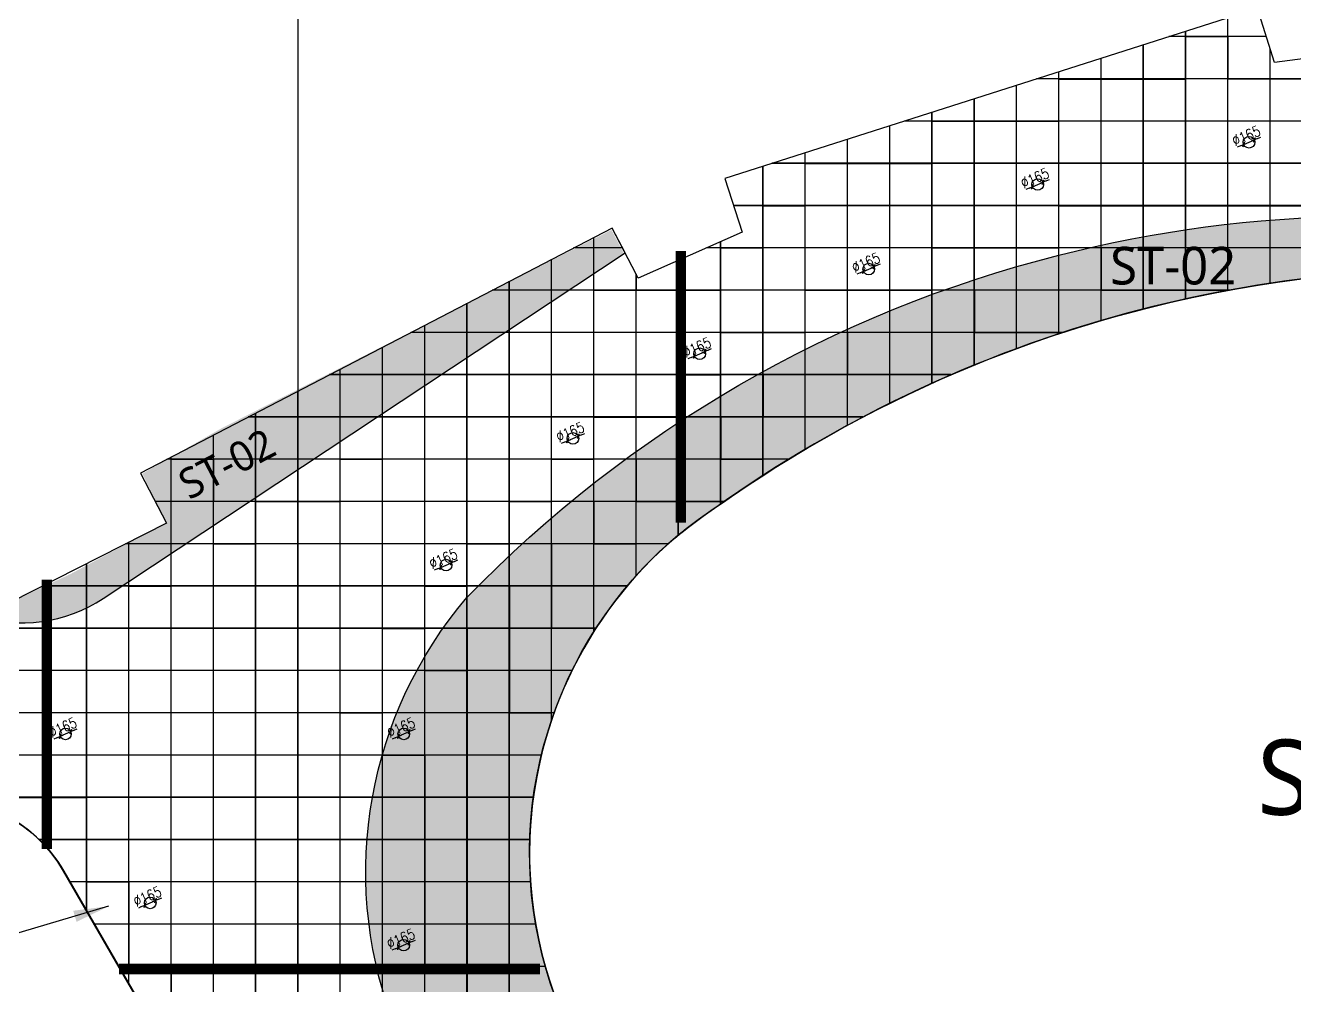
# Model space of a CAD drawing. Header units: millimetres. Extents: x -1989 to 265952, y -5690 to 142265.
# Drawn here: x 135781 to 153798, y 27457 to 41088 of the extents above; entities that cross this region are included whole.
import ezdxf
from ezdxf.enums import TextEntityAlignment as Align
from ezdxf.lldxf.tags import DXFTag

# ---------------------------------------------------------------- set-up
doc = ezdxf.new("R2010")
doc.units = ezdxf.units.MM
for name, color, linetype in [('d地面疏散指示开孔165mm', 91, 'Continuous'), ('F-地材填充', 8, 'Continuous'), ('F-地材造型线', 150, 'Continuous'), ('ST-01水刀', 111, 'Continuous'), ('ST-02整砖', 22, 'Continuous'), ('ST-02算量', 222, 'Continuous'), ('ST-12算量', 21, 'Continuous'), ('现场实际间隔柱定位', 6, 'Continuous')]:
    doc.layers.add(name, color=color, linetype=linetype)
doc.layers.add('灯柱定位线', color=141, linetype='Continuous', lineweight=25)
doc.styles.get("Standard").update_dxf_attribs({"font": 'arial.ttf'})
doc.styles.add('YQ_DIM', font='romancs.shx', dxfattribs={"width": 0.8, "bigfont": '@by-01-hztxt.shx'})
doc.styles.add('黑体', font='Microsoft YaHei.ttf')
tags = doc.linetypes.add('EXP JT_LINE', pattern='A,0.5,-0.2,["EXP JT",Standard,S=0.12,R=0,X=-0.1,Y=-0.05],-0.5', length=1.199999999999999).pattern_tags.tags
tags[6] = DXFTag(74, 10)
doc.dimstyles.new('yq100', dxfattribs={"dimscale": 50, "dimtxt": 3, "dimasz": 1, "dimexe": 1.5, "dimexo": 3, "dimgap": 0.5, "dimtad": 1, "dimdec": 0, "dimrnd": 5, "dimdsep": 46, "dimtxsty": 'YQ_DIM', "dimblk": 'YQTICK', "dimcen": 0, "dimclrd": 256, "dimclre": 256, "dimclrt": 7, "dimadec": 1, "dimazin": 2, "dimtfac": 1, "dimtdec": 0, "dimtix": 1, "dimtmove": 2, "dimatfit": 2, "dimfxl": 1, "dimtolj": 1, "dimtzin": 0, "dimarcsym": 0})
doc.dimstyles.new('yq50', dxfattribs={"dimscale": 50, "dimtxt": 3, "dimasz": 1, "dimexe": 1.5, "dimexo": 3, "dimgap": 0.5, "dimtad": 1, "dimdec": 0, "dimdsep": 46, "dimtxsty": 'YQ_DIM', "dimblk": 'YQTICK', "dimcen": 0, "dimclrd": 256, "dimclre": 256, "dimclrt": 7, "dimadec": 1, "dimazin": 2, "dimtfac": 1, "dimtdec": 4, "dimtix": 1, "dimtmove": 2, "dimatfit": 2, "dimfxl": 1, "dimtolj": 1, "dimtzin": 0, "dimarcsym": 0})

# ---------------------------------------------------------------- blocks, each defined once
blk = doc.blocks.new('AWERAWE')
at = {"layer": 'F-地材填充', "color": 8, "linetype": 'Continuous'}
for p, q in [((57332.72795788614, 421445.9568242541), (57332.72795788614, 425314.6261836816)), ((57334.72795788613, 421443.9568242541), (57334.72795788613, 425312.6261836816)), ((57878.16359496683, 425047.8774516658), (56497.58691711694, 425047.8774516658)), ((57880.16359496683, 425045.8774516657), (56499.58691711693, 425045.8774516657)), ((56732.72795788613, 421324.465771892), (56732.72795788613, 425122.9828187931)), ((56734.72795788613, 421322.465771892), (56734.72795788613, 425120.9828187931)), ((56132.72795788613, 421181.7775899954), (56132.72795788613, 424931.3394539046)), ((56134.72795788613, 421179.7775899955), (56134.72795788613, 424929.3394539047)), ((57932.72795788613, 421546.6791518313), (57932.72795788613, 424877.3675037201)), ((57934.72795788614, 421544.6791518313), (57934.72795788614, 424875.3675037201)), ((55532.72795788613, 421017.3739276378), (55532.72795788613, 424739.6960890163)), ((55534.72795788613, 421015.3739276378), (55534.72795788613, 424737.6960890163)), ((54932.72795788613, 420830.6363466408), (54932.72795788613, 424548.0527241277)), ((54934.72795788613, 420828.6363466409), (54934.72795788613, 424546.0527241277)), ((54332.72795788613, 420620.8335328564), (54332.72795788613, 424356.4093592392)), ((54334.72795788613, 420618.8335328563), (54334.72795788613, 424354.4093592393)), ((67075.88791948195, 424447.8774516658), (54619.09767117028, 424447.8774516658)), ((67077.88791948195, 424445.8774516658), (54621.09767117028, 424445.8774516658)), ((53732.72795788613, 420387.106312029), (53732.72795788613, 424164.7659943509)), ((53734.72795788613, 420385.106312029), (53734.72795788613, 424162.7659943508)), ((53132.72795788614, 420128.4447584447), (53132.72795788614, 423973.1226294624)), ((53134.72795788613, 420126.4447584446), (53134.72795788613, 423971.1226294624)), ((52532.72795788613, 419843.6637658795), (52532.72795788613, 423781.4792645739)), ((52534.72795788614, 419841.6637658795), (52534.72795788614, 423779.4792645739)), ((67358.75232917769, 423847.8774516658), (52740.60842522362, 423847.8774516658)), ((67360.75232917769, 423845.8774516658), (52742.60842522362, 423845.8774516658)), ((51932.72795788614, 419531.3703657164), (51932.72795788614, 423589.8358996855)), ((51934.72795788613, 419529.3703657164), (51934.72795788613, 423587.8358996854)), ((51332.72795788613, 419189.9205224413), (51332.72795788613, 423398.1925347969)), ((70384.56349055294, 423247.8774516658), (50862.11917927697, 423247.8774516658)), ((70386.56349055294, 423245.8774516658), (50864.11917927697, 423245.8774516658)), ((51334.72795788613, 419187.9205224413), (51334.72795788613, 423396.1925347969)), ((50732.72795788613, 418817.3629479299), (50732.72795788613, 423206.5491699085)), ((50734.72795788613, 418815.3629479299), (50734.72795788613, 423204.5491699085)), ((71583.5200122921, 422647.8774516658), (50315.76294019827, 422647.8774516658)), ((71585.5200122921, 422645.8774516658), (50317.76294019826, 422645.8774516658)), ((48332.72795788613, 416605.0521611135), (48332.72795788613, 422196.659521539)), ((48334.72795788614, 416603.0521611136), (48334.72795788614, 422194.6595215391)), ((50132.72795788613, 418414.0174864409), (50132.72795788613, 422136.2206430665)), ((48737.6983754086, 422047.8774516658), (48046.33272721304, 422047.8774516658)), ((48739.69837540859, 422045.8774516658), (48048.33272721304, 422045.8774516658)), ((72782.47653403124, 422047.8774516658), (49932.12913229966, 422047.8774516658)), ((72784.47653403124, 422045.8774516658), (49934.12913229976, 422045.8774516658)), ((50134.72795788613, 418412.0174864409), (50134.72795788613, 422134.2206430665)), ((47732.72795788614, 415351.0371432738), (47732.72795788614, 421884.9600504475)), ((47734.72795788613, 415349.0371432738), (47734.72795788613, 421882.9600504474)), ((49532.72795788613, 417974.0405594827), (49532.72795788613, 421871.9822324703)), ((49534.72795788613, 417972.0405594827), (49534.72795788613, 421869.9822324704)), ((48932.72795788613, 417396.0636913246), (48932.72795788613, 421672.4670518843)), ((48934.72795788613, 417394.0636913246), (48934.72795788613, 421670.4670518843)), ((57343.12260124821, 421447.8774516658), (46891.37407829649, 421447.8774516658)), ((57345.1226012482, 421445.8774516658), (46893.3740782965, 421445.8774516658)), ((47132.72795788613, 404089.8864716464), (47132.72795788613, 421573.2605793558)), ((47134.72795788614, 404087.8864716464), (47134.72795788614, 421571.2605793558)), ((46532.72795788613, 403827.7914661216), (46532.72795788613, 421261.5611082641)), ((46534.72795788613, 403825.7914661216), (46534.72795788613, 421259.5611082641)), ((45932.72795788613, 403013.5804762768), (45932.72795788613, 420949.8616371725)), ((45934.72795788613, 403011.5804762768), (45934.72795788613, 420947.8616371725)), ((54985.20404453704, 420847.8774516659), (45736.41542937995, 420847.8774516659)), ((54987.20404453704, 420845.8774516659), (45738.41542937995, 420845.8774516659)), ((45332.72795788613, 403004.7328768856), (45332.72795788613, 420638.1621660809)), ((45334.72795788613, 403002.7328768856), (45334.72795788613, 420636.1621660809)), ((53402.4462720725, 420247.8774516658), (44581.45678046339, 420247.8774516658)), ((53404.44627207251, 420245.8774516658), (44583.4567804634, 420245.8774516658)), ((44732.72795788613, 402995.8852774944), (44732.72795788613, 420326.4626949893)), ((44734.72795788613, 402993.8852774944), (44734.72795788613, 420324.4626949893)), ((44132.72795788613, 402987.0376781031), (44132.72795788613, 420014.7632238976)), ((44134.72795788613, 402985.037678103), (44134.72795788613, 420012.7632238976)), ((52150.27356213497, 419647.8774516658), (43426.49813154685, 419647.8774516658)), ((52152.27356213498, 419645.8774516658), (43428.49813154685, 419645.8774516658)), ((43532.72795788613, 402978.1900787118), (43532.72795788613, 419703.063752806)), ((43534.72795788613, 402976.1900787118), (43534.72795788613, 419701.063752806)), ((42932.72795788613, 402969.3424793205), (42932.72795788613, 419391.3642817143)), ((42934.72795788614, 402967.3424793205), (42934.72795788614, 419389.3642817143)), ((42332.72795788614, 410555.8519070192), (42332.72795788614, 419079.6648106227)), ((42334.72795788613, 410553.8519070193), (42334.72795788613, 419077.6648106226)), ((51097.80903361005, 419047.8774516658), (42271.53948263031, 419047.8774516658)), ((51099.80903361004, 419045.8774516658), (42273.5394826303, 419045.8774516658)), ((50184.63641127387, 418447.8774516658), (42105.35107811314, 418447.8774516658)), ((50186.63641127386, 418445.8774516659), (42107.35107811314, 418445.8774516659)), ((49386.63090411385, 417847.8774516658), (41684.82151328642, 417847.8774516658)), ((49388.63090411386, 417845.8774516658), (41686.82151328642, 417845.8774516658)), ((41732.72795788613, 411595.0823915603), (41732.72795788613, 417872.2584100781)), ((41734.72795788613, 411593.0823915602), (41734.72795788613, 417870.2584100782)), ((41132.72795788613, 412634.3128761013), (41132.72795788613, 417566.9012672211)), ((41134.72795788613, 412632.3128761013), (41134.72795788613, 417564.9012672211)), ((48803.63985423207, 417247.8774516657), (40505.87414486503, 417247.8774516657)), ((48805.63985423206, 417245.8774516658), (40507.87414486504, 417245.8774516658)), ((40532.72795788613, 413571.8457835885), (40532.72795788613, 417261.5441243641)), ((40534.72795788613, 413569.8457835885), (40534.72795788613, 417259.5441243641)), ((48360.10934166355, 416647.8774516658), (33166.85901084528, 416647.8774516658)), ((48362.10934166356, 416645.8774516658), (33168.85901084528, 416645.8774516658)), ((48020.83055806753, 416047.8774516658), (23358.77696497699, 416047.8774516658)), ((48022.83055806753, 416045.8774516658), (23360.77696497699, 416045.8774516658)), ((47766.62436168374, 415447.8774516658), (-17049.7851224067, 415447.8774516658)), ((47768.62436168373, 415445.8774516657), (-17047.7851224067, 415445.8774516657)), ((47586.14256898344, 414847.8774516658), (-7861.44245661205, 414847.8774516658)), ((47588.14256898344, 414845.8774516658), (-7859.44245661205, 414845.8774516658)), ((47472.54161439597, 414247.8774516658), (-4242.650197057916, 414247.8774516658)), ((47474.54161439597, 414245.8774516658), (-4240.650197057916, 414245.8774516658)), ((47421.94837661083, 413647.8774516658), (40458.81696780328, 413647.8774516658)), ((47423.94837661083, 413645.8774516658), (40460.81696780327, 413645.8774516658)), ((47432.73514426153, 413047.8774516658), (40893.9563388566, 413047.8774516658)), ((47434.73514426153, 413045.8774516658), (40895.9563388566, 413045.8774516658)), ((47505.24415582464, 412447.8774516658), (41240.36650037047, 412447.8774516658)), ((47507.24415582465, 412445.8774516658), (41242.36650037047, 412445.8774516658)), ((47641.84411411723, 411847.8774516658), (41586.77666188434, 411847.8774516658)), ((47643.84411411723, 411845.8774516658), (41588.77666188433, 411845.8774516658))]:
    blk.add_line(p, q, dxfattribs=at)
blk = doc.blocks.new('YQTICK')
blk.add_line((-1, 1e-16), (1, 1e-16))
at = {"const_width": 0.4}
blk.add_lwpolyline([(0.5303300858899105, 0.5303300858899106), (-0.5303300858899106, -0.5303300858899105)], dxfattribs=at)
blk = doc.blocks.new('*D317')
at = {"layer": 'DEFPOINTS', "color": 0, "transparency": 16777216}
for p in [(136274.9264775035, 30996.55654911953), (136426.3479545136, 31062.10451857792)]:
    blk.add_point(p, dxfattribs=at)
at = {"layer": 'd地面疏散指示开孔165mm', "lineweight": -2, "transparency": 16777216}
for p, q in [((136274.9264775035, 30996.55654911953), (136426.3479545136, 31062.10451857792)), ((136472.2332505773, 31081.9675396259), (136518.1185466409, 31101.83056067387)), ((136229.0411814399, 30976.69352807155), (136183.1558853762, 30956.83050702358))]:
    blk.add_line(p, q, dxfattribs=at)
at = {"layer": 'd地面疏散指示开孔165mm', "lineweight": -2, "transparency": 16777216, "xscale": 50, "yscale": 50, "zscale": 50}
for p, rotation in [((136274.9264775035, 30996.55654911953), 23.40702549851133), ((136426.3479545136, 31062.10451857792), 203.4070254985113)]:
    blk.add_blockref('YQTICK', p, dxfattribs=dict(at, rotation=rotation))
at = {"layer": 'd地面疏散指示开孔165mm', "color": 7, "transparency": 16777216, "insert": (136310.9111739126, 31121.101125976), "char_height": 150, "attachment_point": 5, "rotation": 23.407025498511324, "style": 'YQ_DIM'}
blk.add_mtext('\\A1;∅165', dxfattribs=at)
blk = doc.blocks.new('*D318')
at = {"layer": 'DEFPOINTS', "color": 0, "transparency": 16777216}
for p in [(141076.9264775038, 30996.55654911953), (141228.3479545136, 31062.10451857803)]:
    blk.add_point(p, dxfattribs=at)
at = {"layer": 'd地面疏散指示开孔165mm', "lineweight": -2, "transparency": 16777216}
for p, q in [((141076.9264775038, 30996.55654911953), (141228.3479545136, 31062.10451857803)), ((141274.2332505772, 31081.96753962608), (141320.1185466408, 31101.83056067414)), ((141031.0411814402, 30976.69352807148), (140985.1558853766, 30956.83050702342))]:
    blk.add_line(p, q, dxfattribs=at)
at = {"layer": 'd地面疏散指示开孔165mm', "lineweight": -2, "transparency": 16777216, "xscale": 50, "yscale": 50, "zscale": 50}
for p, rotation in [((141076.9264775038, 30996.55654911953), 23.40702549860006), ((141228.3479545136, 31062.10451857803), 203.4070254986001)]:
    blk.add_blockref('YQTICK', p, dxfattribs=dict(at, rotation=rotation))
at = {"layer": 'd地面疏散指示开孔165mm', "color": 7, "transparency": 16777216, "insert": (141112.9111739126, 31121.10112597598), "char_height": 150, "attachment_point": 5, "rotation": 23.407025498600078, "style": 'YQ_DIM'}
blk.add_mtext('\\A1;∅165', dxfattribs=at)
blk = doc.blocks.new('*D319')
at = {"layer": 'DEFPOINTS', "color": 0, "transparency": 16777216}
for p in [(141676.9264775038, 33393.65030683177), (141828.3479545136, 33459.19827629035)]:
    blk.add_point(p, dxfattribs=at)
at = {"layer": 'd地面疏散指示开孔165mm', "lineweight": -2, "transparency": 16777216}
for p, q in [((141631.0411814402, 33373.78728578371), (141585.1558853766, 33353.92426473565)), ((141676.9264775038, 33393.65030683177), (141828.3479545136, 33459.19827629035)), ((141874.2332505772, 33479.06129733841), (141920.1185466408, 33498.92431838648))]:
    blk.add_line(p, q, dxfattribs=at)
at = {"layer": 'd地面疏散指示开孔165mm', "lineweight": -2, "transparency": 16777216, "xscale": 50, "yscale": 50, "zscale": 50}
for p, rotation in [((141828.3479545136, 33459.19827629035), 203.4070254986175), ((141676.9264775038, 33393.65030683177), 23.40702549861748)]:
    blk.add_blockref('YQTICK', p, dxfattribs=dict(at, rotation=rotation))
at = {"layer": 'd地面疏散指示开孔165mm', "color": 7, "transparency": 16777216, "insert": (141712.9111739126, 33518.19488368825), "char_height": 150, "attachment_point": 5, "rotation": 23.407025498617482, "style": 'YQ_DIM'}
blk.add_mtext('\\A1;∅165', dxfattribs=at)
blk = doc.blocks.new('*D320')
at = {"layer": 'DEFPOINTS', "color": 0, "transparency": 16777216}
for p in [(143477.9264775032, 35191.65030683167), (143629.3479545136, 35257.19827629022)]:
    blk.add_point(p, dxfattribs=at)
at = {"layer": 'd地面疏散指示开孔165mm', "lineweight": -2, "transparency": 16777216}
for p, q in [((143432.0411814396, 35171.78728578368), (143386.155885376, 35151.92426473569)), ((143477.9264775032, 35191.65030683167), (143629.3479545136, 35257.19827629022)), ((143675.2332505772, 35277.06129733821), (143721.1185466409, 35296.9243183862))]:
    blk.add_line(p, q, dxfattribs=at)
at = {"layer": 'd地面疏散指示开孔165mm', "lineweight": -2, "transparency": 16777216, "xscale": 50, "yscale": 50, "zscale": 50}
for p, rotation in [((143477.9264775032, 35191.65030683167), 23.4070254985262), ((143629.3479545136, 35257.19827629022), 203.4070254985262)]:
    blk.add_blockref('YQTICK', p, dxfattribs=dict(at, rotation=rotation))
at = {"layer": 'd地面疏散指示开孔165mm', "color": 7, "transparency": 16777216, "insert": (143513.9111739125, 35316.19488368821), "char_height": 150, "attachment_point": 5, "rotation": 23.407025498526185, "style": 'YQ_DIM'}
blk.add_mtext('\\A1;∅165', dxfattribs=at)
blk = doc.blocks.new('*D321')
at = {"layer": 'DEFPOINTS', "color": 0, "transparency": 16777216}
for p in [(145428.3479545135, 36459.19827629026), (145276.9264775036, 36393.65030683181)]:
    blk.add_point(p, dxfattribs=at)
at = {"layer": 'd地面疏散指示开孔165mm', "lineweight": -2, "transparency": 16777216}
for p, q in [((145276.9264775036, 36393.65030683181), (145428.3479545135, 36459.19827629026)), ((145474.2332505771, 36479.06129733828), (145520.1185466407, 36498.9243183863)), ((145231.0411814399, 36373.78728578379), (145185.1558853763, 36353.92426473578))]:
    blk.add_line(p, q, dxfattribs=at)
at = {"layer": 'd地面疏散指示开孔165mm', "lineweight": -2, "transparency": 16777216, "xscale": 50, "yscale": 50, "zscale": 50}
for p, rotation in [((145276.9264775036, 36393.65030683181), 23.40702549856089), ((145428.3479545135, 36459.19827629026), 203.4070254985609)]:
    blk.add_blockref('YQTICK', p, dxfattribs=dict(at, rotation=rotation))
at = {"layer": 'd地面疏散指示开孔165mm', "color": 7, "transparency": 16777216, "insert": (145312.9111739125, 36518.19488368827), "char_height": 150, "attachment_point": 5, "rotation": 23.407025498560888, "style": 'YQ_DIM'}
blk.add_mtext('\\A1;∅165', dxfattribs=at)
blk = doc.blocks.new('*D322')
at = {"layer": 'DEFPOINTS', "color": 0, "transparency": 16777216}
for p in [(147828.3479545136, 37662.10451857812), (147676.9264775038, 37596.5565491194)]:
    blk.add_point(p, dxfattribs=at)
at = {"layer": 'd地面疏散指示开孔165mm', "lineweight": -2, "transparency": 16777216}
for p, q in [((147676.9264775038, 37596.5565491194), (147828.3479545136, 37662.10451857812)), ((147874.2332505771, 37681.96753962623), (147920.1185466407, 37701.83056067433)), ((147631.0411814402, 37576.6935280713), (147585.1558853766, 37556.83050702319))]:
    blk.add_line(p, q, dxfattribs=at)
at = {"layer": 'd地面疏散指示开孔165mm', "lineweight": -2, "transparency": 16777216, "xscale": 50, "yscale": 50, "zscale": 50}
for p, rotation in [((147828.3479545136, 37662.10451857812), 203.4070254986685), ((147676.9264775038, 37596.5565491194), 23.40702549866849)]:
    blk.add_blockref('YQTICK', p, dxfattribs=dict(at, rotation=rotation))
at = {"layer": 'd地面疏散指示开孔165mm', "color": 7, "transparency": 16777216, "insert": (147712.9111739125, 37721.10112597591), "char_height": 150, "attachment_point": 5, "rotation": 23.40702549866847, "style": 'YQ_DIM'}
blk.add_mtext('\\A1;∅165', dxfattribs=at)
blk = doc.blocks.new('*D323')
at = {"layer": 'DEFPOINTS', "color": 0, "transparency": 16777216}
for p in [(150074.9264775033, 38796.55654911949), (150226.3479545137, 38862.10451857788)]:
    blk.add_point(p, dxfattribs=at)
at = {"layer": 'd地面疏散指示开孔165mm', "lineweight": -2, "transparency": 16777216}
for p, q in [((150029.0411814397, 38776.69352807154), (149983.155885376, 38756.83050702358)), ((150074.9264775033, 38796.55654911949), (150226.3479545137, 38862.10451857788)), ((150272.2332505773, 38881.96753962584), (150318.118546641, 38901.83056067379))]:
    blk.add_line(p, q, dxfattribs=at)
at = {"layer": 'd地面疏散指示开孔165mm', "lineweight": -2, "transparency": 16777216, "xscale": 50, "yscale": 50, "zscale": 50}
for p, rotation in [((150074.9264775033, 38796.55654911949), 23.40702549848151), ((150226.3479545137, 38862.10451857788), 203.4070254984815)]:
    blk.add_blockref('YQTICK', p, dxfattribs=dict(at, rotation=rotation))
at = {"layer": 'd地面疏散指示开孔165mm', "color": 7, "transparency": 16777216, "insert": (150110.9111739126, 38921.10112597599), "char_height": 150, "attachment_point": 5, "rotation": 23.407025498481506, "style": 'YQ_DIM'}
blk.add_mtext('\\A1;∅165', dxfattribs=at)
blk = doc.blocks.new('*D324')
at = {"layer": 'DEFPOINTS', "color": 0, "transparency": 16777216}
for p in [(153226.3479545135, 39462.10451857808), (153074.9264775034, 39396.55654911931)]:
    blk.add_point(p, dxfattribs=at)
at = {"layer": 'd地面疏散指示开孔165mm', "lineweight": -2, "transparency": 16777216}
for p, q in [((153074.9264775034, 39396.55654911931), (153226.3479545135, 39462.10451857808)), ((153272.2332505772, 39481.96753962615), (153318.1185466408, 39501.83056067422)), ((153029.0411814399, 39376.69352807123), (152983.1558853763, 39356.83050702317))]:
    blk.add_line(p, q, dxfattribs=at)
at = {"layer": 'd地面疏散指示开孔165mm', "lineweight": -2, "transparency": 16777216, "xscale": 50, "yscale": 50, "zscale": 50}
for p, rotation in [((153226.3479545135, 39462.10451857808), 203.4070254986296), ((153074.9264775034, 39396.55654911931), 23.40702549862955)]:
    blk.add_blockref('YQTICK', p, dxfattribs=dict(at, rotation=rotation))
at = {"layer": 'd地面疏散指示开孔165mm', "color": 7, "transparency": 16777216, "insert": (153110.9111739124, 39521.10112597588), "char_height": 150, "attachment_point": 5, "rotation": 23.407025498629594, "style": 'YQ_DIM'}
blk.add_mtext('\\A1;∅165', dxfattribs=at)
blk = doc.blocks.new('*D352')
at = {"layer": 'DEFPOINTS', "color": 0, "transparency": 16777216}
for p in [(137628.3479545135, 28664.1045185781), (137476.9264775039, 28598.55654911947)]:
    blk.add_point(p, dxfattribs=at)
at = {"layer": 'd地面疏散指示开孔165mm', "lineweight": -2, "transparency": 16777216}
for p, q in [((137476.9264775039, 28598.55654911947), (137628.3479545135, 28664.1045185781)), ((137674.2332505771, 28683.9675396262), (137720.1185466407, 28703.83056067429)), ((137431.0411814403, 28578.69352807138), (137385.1558853767, 28558.83050702329))]:
    blk.add_line(p, q, dxfattribs=at)
at = {"layer": 'd地面疏散指示开孔165mm', "lineweight": -2, "transparency": 16777216, "xscale": 50, "yscale": 50, "zscale": 50}
for p, rotation in [((137476.9264775039, 28598.55654911947), 23.4070254986521), ((137628.3479545135, 28664.1045185781), 203.4070254986521)]:
    blk.add_blockref('YQTICK', p, dxfattribs=dict(at, rotation=rotation))
at = {"layer": 'd地面疏散指示开孔165mm', "color": 7, "transparency": 16777216, "insert": (137512.9111739125, 28723.10112597596), "char_height": 150, "attachment_point": 5, "rotation": 23.407025498652082, "style": 'YQ_DIM'}
blk.add_mtext('\\A1;∅165', dxfattribs=at)
blk = doc.blocks.new('*D353')
at = {"layer": 'DEFPOINTS', "color": 0, "transparency": 16777216}
for p in [(141074.9264775038, 27998.55654911954), (141226.3479545136, 28064.10451857803)]:
    blk.add_point(p, dxfattribs=at)
at = {"layer": 'd地面疏散指示开孔165mm', "lineweight": -2, "transparency": 16777216}
for p, q in [((141029.0411814402, 27978.6935280715), (140983.1558853766, 27958.83050702345)), ((141074.9264775038, 27998.55654911954), (141226.3479545136, 28064.10451857803)), ((141272.2332505772, 28083.96753962608), (141318.1185466408, 28103.83056067413))]:
    blk.add_line(p, q, dxfattribs=at)
at = {"layer": 'd地面疏散指示开孔165mm', "lineweight": -2, "transparency": 16777216, "xscale": 50, "yscale": 50, "zscale": 50}
for p, rotation in [((141226.3479545136, 28064.10451857803), 203.4070254985954), ((141074.9264775038, 27998.55654911954), 23.40702549859542)]:
    blk.add_blockref('YQTICK', p, dxfattribs=dict(at, rotation=rotation))
at = {"layer": 'd地面疏散指示开孔165mm', "color": 7, "transparency": 16777216, "insert": (141110.9111739126, 28123.10112597599), "char_height": 150, "attachment_point": 5, "rotation": 23.4070254985954, "style": 'YQ_DIM'}
blk.add_mtext('\\A1;∅165', dxfattribs=at)

msp = doc.modelspace()

# ---------------------------------------------------------------- hatches: boundary and pattern name
at = {"layer": 'F-地材填充'}
h = msp.add_hatch(dxfattribs=at)
h.set_pattern_fill('DOTS', color=8, scale=100, angle=90)
h.set_pattern_definition([(90, (485915.719726742, 389097.124641923), (-158.75, 79.37500000000001), [0, -158.75])])
edge = h.paths.add_edge_path()
edge.add_arc((135728.4395836488, 34713.90159291475), 2108.799126098769, 204.3285786641646, 300.7657741285092)
edge.add_line((136807.1529053258, 32901.88301578272), (144275.130645777, 37852.38544695414))
edge.add_line((144275.130645777, 37852.38544695414), (144101.1458553303, 38184.19433732695))
edge.add_line((144101.1458553303, 38184.19433732695), (138552.8971461029, 35362.07990673502))
edge.add_line((138552.8971461029, 35362.07990673502), (137441.0851359222, 34724.29866452169))
edge.add_line((137441.0851359222, 34724.29866452169), (137782.7512189307, 34023.25848796682))
edge.add_line((137782.7512189307, 34023.25848796682), (137737.9616145602, 34000.21587366666))
edge.add_line((137737.9616145602, 34000.21587366666), (136903.2435178697, 33558.15112328666))
edge.add_line((136903.2435178697, 33558.15112328666), (136429.8071006589, 33303.82077736492))
edge.add_line((136429.8071006589, 33303.82077736492), (135576.3399056586, 32900.10482538669))
edge.add_line((135576.3399056586, 32900.10482538669), (135526.1445901352, 32972.03875330926))
edge.add_line((135526.1445901352, 32972.03875330926), (135475.9492746118, 33043.97268123183))
edge.add_line((135475.9492746118, 33043.97268123183), (135637.9400978196, 33167.89582457402))
edge.add_line((135637.9400978196, 33167.89582457402), (134851.6372160085, 34213.18120456202))
edge.add_line((134851.6372160085, 34213.18120456202), (134851.6372160085, 34331.12851585137))
edge.add_line((134851.6372160085, 34331.12851585137), (134764.7220840882, 34331.12851585137))
edge.add_arc((130286.2545059503, 31121.45546893671), 5509.870499070059, 35.62879153486522, 38.1606320319296)
edge.add_line((134618.5643884214, 34525.8297137527), (134252.557769, 34525.8297137527))
edge.add_arc((145606.1714200004, 34810.26720767678), 11357.1760409062, 179.3908603875615, 181.4351078165847, ccw=False)
edge.add_arc((134100.8673542567, 433804.1152454394), 398873.1343316621, 269.9330030309018, 270.0213699160488, ccw=False)
edge.add_line((133634.4580446665, 34931.25360413903), (133634.8882677915, 35954.38584477073))
edge.add_line((133634.8882677915, 35954.38584477073), (133984.8856299081, 35954.38619432741))
edge.add_line((133984.8856299081, 35954.38619432741), (133984.8622413712, 37154.38619434767))
edge.add_line((133984.8622413712, 37154.38619434767), (133634.8878700309, 37154.38619434767))
edge.add_line((133634.8878700309, 37154.38619434767), (133634.8869864493, 38754.38671290808))
edge.add_line((133634.8869864493, 38754.38671290808), (133984.8869969099, 38754.38671290808))
edge.add_line((133984.8869969099, 38754.38671290808), (133984.8847461416, 39954.38671290808))
edge.add_line((133984.8847461416, 39954.38671290808), (133634.8869864493, 39954.38671290808))
edge.add_line((133634.8869864493, 39954.38671290808), (133604.955481361, 43192.58372819042))
edge.add_line((133604.955481361, 43192.58372819042), (132252.0620151148, 40009.84187292467))
edge.add_arc((134407.0984423355, 38993.64230908654), 2382.612758337553, 154.7539497679817, 201.8781718292322)
edge.add_line((132196.0855410242, 38105.79913237799), (133806.9062414946, 33845.14192003355))
h = msp.add_hatch(dxfattribs=at)
h.set_pattern_fill('DOTS', color=8, scale=100, angle=90)
h.set_pattern_definition([(360, (-4607207.746019857, 844270.0960145477), (79.37500000000004, 158.7499999999999), [0, -158.75])])
edge = h.paths.add_edge_path()
edge.add_line((162449.6372160086, 36730.33053384864), (162451.6372160086, 36518.60960794313))
edge.add_line((162451.6372160086, 36518.60960794313), (162368.1259833085, 36550.28039269967))
edge.add_arc((156161.0878685571, 19270.17034327329), 18361.08726296626, 430.2416454071174, 447.2199497233229)
edge.add_arc((156170.5703717364, 19393.07334394604), 18237.86932609619, 447.2309776297963, 466.3005577260544)
edge.add_arc((156211.9186592611, 19288.64683474405), 18349.7065647352, 106.332956657739, 127.4672926780649)
edge.add_arc((148829.0666485878, 29333.59255755963), 5891.309139167989, 129.9057221483686, 250.3878121144565)
edge.add_arc((148991.8704590877, 29824.30577302989), 6408.209623373335, 250.4892918329346, 266.9565447694282)
edge.add_arc((151064.7732298067, 63690.52982933217), 40337.64097902134, 266.5703221932316, 274.2435938777294)
edge.add_line((154049.6372160086, 23463.47591363642), (154049.6372165591, 23361.69844212491))
edge.add_line((154049.6372165591, 23361.69844212491), (153999.5435647195, 23349.14267666792))
edge.add_arc((148934.6658501041, 50884.82775009211), 27997.62380500894, 273.1059292904349, 280.42241046576606, ccw=False)
edge.add_arc((149274.0257327796, 49795.5506591303), 26893.01556288868, 262.2589437654261, 272.5097129339043, ccw=False)
edge.add_arc((146612.6914234846, 29070.14400221731), 5999.999999887354, 139.5090938253407, 260.78290530658535, ccw=False)
edge.add_arc((154780.9119422725, 20644.32293110379), 17717.55474248384, 104.1500613789652, 135.9364099290469, ccw=False)
edge.add_arc((154865.0941947757, 20554.81764880914), 17825.02384926246, 77.0765717013702, 104.34211047749821, ccw=False)
edge.add_arc((154871.577368286, 19972.85529836806), 18391.30140374549, 425.6665816868958, 437.50174333396325, ccw=False)

# ---------------------------------------------------------------- linework, layer by layer
at = {"layer": 'd地面疏散指示开孔165mm'}
for centre in [(153150.6372160086, 39429.33053384876), (150150.6372160086, 38829.33053384876), (147752.6372160086, 37629.33053384875), (145352.6372160085, 36426.42429156104), (143553.6372160086, 35224.42429156104), (141752.6372160086, 33426.42429156104), (136350.6372160086, 31029.33053384876), (141152.6372160086, 31029.33053384876), (137552.6372160086, 28631.33053384876), (141150.6372160086, 28031.33053384875)]:
    msp.add_circle(centre, 82.5, dxfattribs=at)
at = {"layer": 'F-地材造型线'}
for points in [[(133617.500153301, 43222.0957519392), (132252.067611331, 40009.84135429284, 0.197950650323053), (132196.0911372466, 38105.79861375902), (133762.5259739751, 33962.54301564969, 0.4812843287753121), (136886.2983895311, 32954.29019639656), (144292.6731088229, 37858.90996000337), (144109.7408497696, 38211.19721393878), (137414.1168209341, 34732.82643324466), (137782.8530788027, 34023.06242243291), (135576.3399056586, 32900.10482538669), (135475.9492746118, 33043.97268123183), (135637.9400978196, 33167.89582457402), (134849.6372160086, 34215.80531091613), (134851.6372160085, 34331.12851585515), (134764.7220840854, 34331.12851585515), (134618.5643884214, 34525.8297137527), (134252.5577689998, 34525.8297137527), (134252.5577689998, 34931.23689601899), (133631.884073808, 34931.23689601899), (133625.897791535, 43222.0957519392), (133617.500153301, 43222.0957519392)], [(162449.6372160086, 36730.33053384864), (162451.6372160086, 36518.60960794313), (162368.1259833085, 36550.28039269967, 0.0742176493522738), (157051.6372160086, 37609.64818038783, 0.0833992966350385), (151051.6372160086, 36897.82700982064, 0.0924782240546196), (145049.6372160086, 33852.82219737643, 0.5801583694025358), (146851.6372160086, 23784.06138705395, 0.0719758515705009), (148651.6372160086, 23425.13458314925, 0.0334934798761922), (154049.6372160086, 23463.47591363642), (154049.6372165591, 23361.69844212491), (153999.5435647195, 23349.14267666792, -0.0319350211675993), (150451.6372160086, 22928.33053384864, -0.0447572684585288), (145651.6372160086, 23147.61288714994, -0.5847849379691404), (142049.6372160086, 32966.10810604124, -0.1395903154895693), (150449.6372160086, 37824.30562313638, -0.1195328235537702), (158851.6372160086, 37928.33053384864, -0.0516865878900841), (162449.6372160086, 36730.33053384864, 1.839027828381196)]]:
    msp.add_lwpolyline(points, format="xyb", dxfattribs=at)
at = {"layer": 'F-地材造型线', "color": 1, "linetype": 'EXP JT_LINE', "ltscale": 1500, "const_width": 150}
for points in [[(145084.8960903069, 34030.13352625343), (145084.8960903069, 37884.0401002687)], [(136084.8960903067, 29394.11050003561), (136084.896090307, 33220.42668025909)], [(137109.7601054152, 27693.18313831524), (143086.5784619035, 27691.85704104489)]]:
    msp.add_lwpolyline(points, dxfattribs=at)
at = {"layer": 'ST-01水刀', "color": 241}
msp.add_line((139649.6372160088, 53902.78417648016), (139649.6372160088, -5689.841053661744), dxfattribs=at)
at = {"layer": 'ST-01水刀', "color": 111}
msp.add_lwpolyline([(154601.6647956039, 40702.21992295075), (153513.8747662378, 40563.33244598706), (153269.0471114896, 41328.40232737732), (145711.3494456732, 38914.43130822966), (145955.3731243393, 38150.43821467975), (144479.433893056, 37500.43848699521), (144449.6372160087, 37554.92013406698), (144451.6372160087, 37328.33053384864), (145649.6372160088, 37328.33053384864), (145651.6372160088, 37926.33053384864), (146249.6372160088, 37928.33053384864), (146249.6372160088, 38526.33053384864), (146851.6372160087, 38528.33053384864), (146849.6372160087, 39128.33053384864), (148651.6372160088, 39128.33053384864), (148651.6372160088, 39728.33053384864), (150449.6372160088, 39728.33053384864), (150451.6372160088, 40326.33053384864), (152249.6372160088, 40326.33053384864), (152251.6372160088, 40926.33053384863), (152849.6372160087, 40928.33053384864), (152851.6372160088, 40326.33053384864), (154649.6372160088, 40328.33053384863)], dxfattribs=at)
at = {"layer": 'ST-01水刀'}
msp.add_lwpolyline([(135449.6372160086, 30128.33053384864), (136649.6372160086, 30128.33053384864), (136649.6372160086, 28928.33053384864), (137249.6372160086, 28928.33053384864), (137249.6372160086, 27728.33053384864), (137849.6372160086, 27728.33053384864), (137849.6372160086, 26528.33053384864), (138449.6372160086, 26528.33053384864), (138449.6372160086, 22930.33053384864), (137249.6372160086, 22930.33053384864), (137249.6372160086, 22330.3305338487), (110851.6372160086, 22330.3305338487)], dxfattribs=at)
msp.add_lwpolyline([(121844.8558873197, 22554.01696329165, 0.0090719341904083), (135838.4439381767, 22825.40560958596, 0.0106717662081673), (136649.6372160086, 22873.22186458056, 0.5245414239411471), (138146.6796055311, 25928.33053384864, 0.0043851006632149), (137849.6372160086, 26438.30498920204), (136323.7270003701, 29082.72311209076, 0.3043565198205416), (134249.6372160086, 30101.40500103068)], format="xyb", dxfattribs=at)
at = {"layer": 'ST-02整砖'}
for points in [[(151051.6372160085, 37330.33053384864), (152849.6372160085, 37330.33053384864), (152849.6372160085, 37928.33053384864), (151051.6372160085, 37928.33053384864)], [(149251.6372160085, 36730.33053384864), (150449.6372160085, 36730.33053384864), (150449.6372160085, 37328.33053384864), (149251.6372160085, 37328.33053384864)], [(147451.6372160085, 36130.33053384864), (148649.6372160085, 36130.33053384864), (148649.6372160085, 36728.33053384864), (147451.6372160085, 36728.33053384864)], [(146251.6372160085, 35530.33053384864), (147449.6372160085, 35530.33053384864), (147449.6372160085, 36128.33053384864), (146251.6372160085, 36128.33053384864)], [(145651.6372160085, 34930.33053384864), (146249.6372160085, 34930.33053384864), (146249.6372160085, 35528.33053384864), (145651.6372160085, 35528.33053384864)], [(144451.6372160085, 34330.33053384864), (145649.6372160085, 34330.33053384864), (145649.6372160085, 34928.33053384864), (144451.6372160085, 34928.33053384864)], [(143851.6372160085, 33730.33053384864), (144449.6372160085, 33730.33053384864), (144449.6372160085, 34328.33053384864), (143851.6372160085, 34328.33053384864)], [(143251.6372160085, 32530.33053384864), (143849.6372160085, 32530.33053384864), (143849.6372160085, 33728.33053384864), (143251.6372160085, 33728.33053384864)], [(142651.6372160085, 31330.33053384864), (143249.6372160085, 31330.33053384864), (143249.6372160085, 33128.33053384864), (142651.6372160085, 33128.33053384864)], [(141449.6372160085, 27730.33053384864), (140851.6372160085, 27730.33053384864), (140851.6372160085, 30728.33053384864), (141449.6372160085, 30728.33053384864)]]:
    msp.add_lwpolyline(points, close=True, dxfattribs=at)
at = {"layer": 'ST-02整砖', "color": 22}
for points in [[(139051.6372160085, 34930.33053384864), (139051.6372160085, 35530.33053384864), (139649.6372160085, 35530.33053384864), (139649.6372160085, 34930.33053384864)], [(137851.6372160085, 34330.33053384864), (137851.6372160085, 34928.33053384864), (138451.6372160085, 34928.33053384864), (138451.6372160085, 34330.33053384864)], [(142051.6372160085, 32528.33053384864), (142051.6372160085, 25330.33053384864), (142649.6372160085, 25330.33053384864), (142649.6372160085, 32528.33053384864)], [(141451.6372160085, 26528.33053384864), (141451.6372160085, 31928.33053384864), (142049.6372160085, 31928.33053384864), (142049.6372160085, 26528.33053384864)]]:
    msp.add_lwpolyline(points, close=True, dxfattribs=at)
at = {"layer": 'ST-02算量', "color": 200}
for points in [[(140251.6372160086, 27130.33053384864), (140251.6372160086, 31328.33053384864), (140851.6372160086, 31328.33053384864), (140851.6372160089, 32528.33053384864), (141449.6372160086, 32528.33053384864), (141451.6372160086, 33128.33053384864), (142051.6372160086, 33128.33053384864), (142051.6372160086, 33728.33053384864), (142651.6372160086, 33728.33053384864), (142651.6372160086, 34328.33053384864), (143251.6372160086, 34328.33053384864), (143251.6372160086, 34928.33053384864), (143851.6372160086, 34928.33053384864), (143851.6372160086, 35528.33053384864), (145051.6372160086, 35528.33053384864), (145051.6372160086, 36128.33053384864), (145651.6372160086, 36128.33053384864), (145651.6372160086, 36728.33053384864), (146851.6372160086, 36728.33053384864), (146851.6372160086, 37328.33053384864), (148651.6372160086, 37328.33053384864), (148651.6372160086, 37928.33053384864), (150451.6372160086, 37928.33053384864), (150451.6372160086, 38528.33053384864), (158851.6372160086, 38525.42429156092)], [(133651.6372160088, 32530.33053384864), (136651.6372160087, 32530.33053384864), (137249.6372160088, 32528.33053384864), (137249.6372160088, 33128.33053384864), (137849.6372160088, 33128.33053384864), (138451.6372160087, 33130.33053384864), (138451.6372160087, 33730.33053384864), (139049.6372160088, 33730.33053384864), (139049.6372160088, 34329.33053384864), (140249.6372160088, 34331.33053384864), (140249.6372160088, 34930.33053384864), (140849.6372160088, 34930.33053384864), (140849.6372160088, 35530.33053384864), (142049.6372160087, 35530.33053384864), (142051.6372160087, 36128.33053384864), (142651.6372160087, 36130.33053384864), (142649.6372160088, 36728.33053384864), (143851.6372160087, 36732.33053384864), (143851.6372160087, 37330.33053384864), (144451.6372160087, 37328.33053384864), (144449.6372160085, 37556.9201340671), (144109.7408497696, 38211.19721393878), (137414.1168209341, 34732.82643324466), (137782.8530788027, 34023.06242243291), (135576.3399056586, 32900.10482538669)]]:
    msp.add_lwpolyline(points, dxfattribs=at)
msp.add_lwpolyline([(161853.3650346528, 36730.22268688164, 0.2168742251036804), (146793.7485534059, 35032.91246584882, 0.0182811140854106), (145801.3047420032, 34396.36696408314, 0.026013070462405), (144903.5401622363, 33727.42429156092, 0.4611043741612513), (145108.2904395753, 24763.04493533741, 0.1366225478838003), (148049.6372160086, 23484.64889557459, 0.0260577586555106), (149249.6372160086, 23395.07164363866, 0.0268724878483026), (153448.182578047, 23423.01010947183, 0.003135039924755), (154049.3441672378, 23463.44642805876)], format="xyb", dxfattribs=at)
at = {"layer": '灯柱定位线', "color": 11}
for points in [[(155251.6300508276, 25332.33407053727), (154733.7046728999, 24019.70498280719, -0.3059886959981961), (154031.0214256974, 23461.81835642262, -0.0337368008245948), (148641.51402811, 23427.63073734424, -0.0610070208442578), (147164.1800712858, 23683.77171641836, -0.6457212491002896), (145689.9672057269, 34318.80529046882, -0.0622363670928401), (149685.0891795246, 36438.84734400918, -0.1369893043618775), (159453.7397171817, 37332.9918667512, -0.0845026842308067), (165109.8412634515, 35289.61315570635, -0.1489224150723641), (167239.6962432181, 33239.47720146182, -0.0869596195298726), (167663.3170286928, 32124.57366897506, -0.2127911314311299), (167085.9458798267, 29878.93408692503), (166458.7210967498, 29082.21220725702), (167977.110118138, 27886.85000132487), (166328.0006699906, 25792.09607125123), (164809.6116491229, 26987.45827803112), (164469.3342673875, 26555.22657607784, -0.3312673263001841), (163555.2908300742, 26308.06000060347), (156701.8513145385, 29011.18704013244), (156289.2528026783, 27965.09527032342), (158222.8047142526, 27202.46557314796), (157184.4058247682, 24569.73545174996)], [(111855.6026310123, 22703.01521027301, -0.5410158972252966), (111292.1613433836, 23853.3006767791), (113552.0523376535, 27783.55125824912, -0.2845541778614895), (114805.2584304062, 28521.54749030855, 0.0341745150532009), (134222.730011718, 30095.27348977552, -0.308298820992494), (136323.7270003701, 29082.72311209076), (138130.3030396003, 25953.64162440834, -0.56286689263381), (136427.2134220839, 22849.11770599886, -0.0175763258015558)], [(111857.6026310123, 22703.01521027301, -0.5410158972252966), (111294.1613433836, 23853.3006767791), (113554.0523376535, 27783.55125824912, -0.2845541778614895), (114807.2584304062, 28521.54749030855, 0.0341745150532009), (134224.730011718, 30095.27348977552, -0.308298820992494), (136325.7270003701, 29082.72311209076), (138132.3030396003, 25953.64162440834, -0.56286689263381), (136429.2134220839, 22849.11770599886, -0.0175763258015558)]]:
    msp.add_lwpolyline(points, format="xyb", close=True, dxfattribs=at)
at = {"layer": '现场实际间隔柱定位', "const_width": 2}
msp.add_lwpolyline([(135576.3399056586, 32900.10482538669), (137782.8530788027, 34023.06242243291), (137414.1168209341, 34732.82643324466), (144109.6736154099, 38211.1622857482), (144479.0010130813, 37500.24784780105), (145955.3731243393, 38150.43821467975), (145711.3494456723, 38914.43130823245), (153269.0471114897, 41328.40232737732), (153513.8747662378, 40563.33244598706), (154601.6647956039, 40702.21992295075)], dxfattribs=at)

# ---------------------------------------------------------------- block references
at = {"layer": 'ST-01水刀'}
msp.add_blockref('AWERAWE', (95516.90925812247, -384117.5469178173), dxfattribs=at)

# ---------------------------------------------------------------- texts
at = {"color": 241, "ltscale": 5000, "style": '黑体'}
msp.add_text('ST-02', height=534.5099180617551, dxfattribs=at).set_placement((152074.354920412, 37677.52217107956), align=Align.MIDDLE)
msp.add_text('ST-02', height=427.6079344494041, rotation=27.36384359993712, dxfattribs=at).set_placement((138641.227705901, 34866.84268939114), align=Align.MIDDLE)
at = {"color": 122, "ltscale": 5000, "style": '黑体'}
msp.add_text('ST-01水刀', height=1069.01983612351, dxfattribs=at).set_placement((156515.4648609234, 30430.9081085987), align=Align.MIDDLE)

# ---------------------------------------------------------------- dimensions: what is measured, and where the dimension line sits
at = {"layer": 'd地面疏散指示开孔165mm'}
for p1, p2, picture, middle in [((153074.9264775034, 39396.55654911931), (153226.3479545135, 39462.10451857808), '*D324', (153110.9111739124, 39521.10112597588)), ((150074.9264775033, 38796.55654911949), (150226.3479545137, 38862.10451857788), '*D323', (150110.9111739126, 38921.10112597599)), ((147676.9264775038, 37596.5565491194), (147828.3479545136, 37662.10451857812), '*D322', (147712.9111739125, 37721.10112597591)), ((145276.9264775036, 36393.65030683181), (145428.3479545135, 36459.19827629026), '*D321', (145312.9111739125, 36518.19488368827)), ((143477.9264775032, 35191.65030683167), (143629.3479545136, 35257.19827629022), '*D320', (143513.9111739125, 35316.19488368821)), ((141676.9264775038, 33393.65030683177), (141828.3479545136, 33459.19827629035), '*D319', (141712.9111739126, 33518.19488368825)), ((136274.9264775035, 30996.55654911953), (136426.3479545136, 31062.10451857792), '*D317', (136310.9111739126, 31121.101125976)), ((141076.9264775038, 30996.55654911953), (141228.3479545136, 31062.10451857803), '*D318', (141112.9111739126, 31121.10112597598)), ((137476.9264775039, 28598.55654911947), (137628.3479545135, 28664.1045185781), '*D352', (137512.9111739125, 28723.10112597596)), ((141074.9264775038, 27998.55654911954), (141226.3479545136, 28064.10451857803), '*D353', (141110.9111739126, 28123.10112597599))]:
    dim = msp.add_diameter_dim_2p(p1=p1, p2=p2, dimstyle='yq50', override={"dimzin": 0}, dxfattribs=at)
    dim.commit()
    dim.dimension.update_dxf_attribs({"geometry": picture, "text_midpoint": middle})

# ---------------------------------------------------------------- leaders
at = {"layer": 'ST-12算量', "color": 122}
msp.add_leader([(136963.0961116877, 28583.50339761601), (126636.8792580021, 25519.16101656799)], dimstyle='yq100', override={"dimasz": 10, "dimtad": 0, "dimzin": 0, "dimfxl": 6, "dimfxlon": 1}, dxfattribs=at)

doc.saveas('drawing.dxf')
